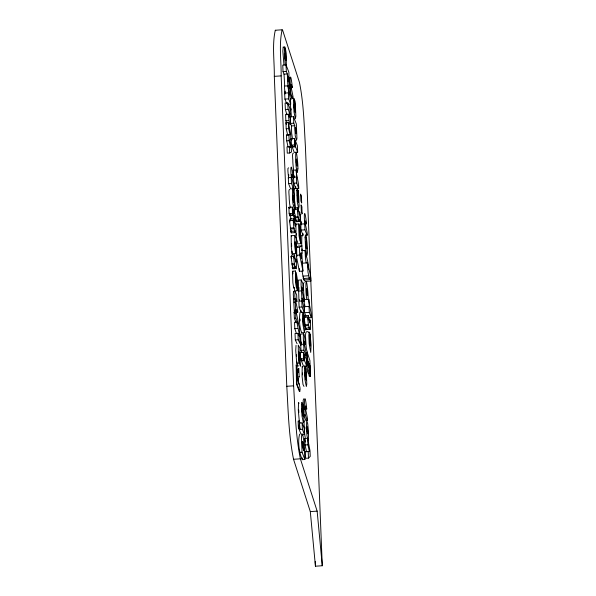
<?xml version="1.0" encoding="UTF-8"?>
<svg xmlns="http://www.w3.org/2000/svg" width="596" height="596" viewBox="0 0 596 596"><rect width="100%" height="100%" fill="white"/><g stroke="black" fill="none" stroke-linecap="round" stroke-linejoin="round"><path stroke-width="0.89" d="M284.665 93.095L285 93.959L284.419 86.07L288.129 85.824L288.717 93.721L288.375 92.849L284.665 93.095L284.925 99.107L286.691 103.637M293.269 170.165L293.85 178.055L293.515 177.191L296.421 177.005L296.756 177.869L296.175 169.979L293.269 170.165L293.59 171.879M308.087 299.669C308.676 294.64 305.413 267.44 305.964 291.474A8.635 0.715 86.3 0 0 306.463 297.121L306.672 298.671M304.325 306.679L304.66 307.543L304.072 299.654L308.81 299.348L309.399 307.238L309.056 306.374L304.325 306.679L304.586 312.691L306.053 316.469M297.188 376.188L296.674 372.463L296.644 375.249M297.031 372.738L297.359 379.868L297.791 379.846L297.397 373.446L297.099 372.44L296.607 372.768M286.84 123.327L285.856 120.809L285.581 114.35L288.27 114.171C290.364 133.847 291.176 120.764 289.768 113.322L290.103 114.179L289.842 108.181L287.786 102.899L285.097 103.071L285.372 109.5L286.899 114.819M300.093 319.054L300.086 320.939M302.418 372.962L302.41 374.854M288.762 174.606L288.747 176.043M290.304 100.873L290.669 98.571L291.168 99.301M307.26 361.496L307.231 363.277M295.676 225.698L295.988 224.118L298.946 223.925L299.497 234.817L299.646 225.407L300.391 228.916L300.794 243.704L297.717 243.898L297.583 241.432M304.854 427.131L304.817 429.016M286.043 64.942L286.326 71.431L287.309 73.956L287.764 83.991L288.382 87.254L289.194 88.543L288.889 72.228L286.043 64.942L282.765 65.158L283.04 71.647L284.024 74.172L284.672 85.466M293.5 116.704L293.783 123.193L294.767 125.719L295.221 135.746L296.495 140.388L296.935 138.339L296.346 123.99L293.5 116.704L290.222 116.913L290.498 123.402L291.481 125.927L291.638 133.169L292.561 139.226M294.126 298.454L294.089 299.788M298.872 287.346L298.901 289.768M293.97 287.235L293.761 288.181L292.874 282.876L292.539 271.932L292.792 271.165L295.482 270.994L295.974 281.863L296.182 272.469L297.113 277.915L297.329 290.766L294.521 290.945L294.342 287.659M297.471 371.286L297.702 369.974L298.805 368.589L299.155 376.672C296.376 381.373 301.39 386.327 299.788 391.363L299.356 391.393L296.517 384.107L296.167 364.864L296.637 366.004M297.911 378.631L297.896 381.246M298.142 365.676L297.903 366.361L297.248 363.18M307.268 352.504L308.192 369.609L309.369 373.99L309.793 370.69L309.227 363.284L309.995 366.622L310.516 376.434L309.898 360.513L307.268 352.504L306.299 352.564L306.865 359.366C306.739 364.089 306.389 369.937 308.542 374.005M286.378 66.871L286.11 53.461L285.514 48.812L285.909 60.695L285.201 47.68L284.612 46.719L284.359 54.37L285.38 64.867M293.91 291.794L293.567 291.243L293.306 294.193L294.417 313.056L294.119 312.289L295.571 312.192L295.869 312.967L294.804 295.348L295.02 291.153L296.659 295.02L296.935 301.464L295.482 301.554M301.71 290.349L303.185 290.259L302.91 283.815L301.271 279.949L298.313 280.135L298.946 300.235M301.271 279.949L301.055 284.143L302.12 301.762L301.822 300.987L298.864 301.181L299.118 307.186L301.181 312.46L304.139 312.267C306.18 314.569 298.976 289.358 303.662 301.263L302.187 301.36M297.151 221.608L296.57 221.22M293.955 268.654L293.374 268.267M307.029 329.528L306.448 329.141M309.637 376.21L309.182 375.949L309.108 373.372M297.084 240.859L296.398 239.041L295.929 233.706M298.805 368.589L298 370.496L297.873 372.85L296.599 364.834L296.95 384.077L299.788 391.363M301.658 332.516C299.326 327.651 299.065 318.167 300.026 312.423M303.982 386.424L302.984 384.413L302.068 376.069L302.209 366.272L302.708 367.009M291.176 235.688L291.28 246.819L292.115 253.68L295.661 253.449L295.139 241.782L296.078 253.36L296.823 256.533L296.324 238.415L294.864 235.502L291.176 235.688L291.459 235.994M294.722 235.457L294.834 246.588L295.661 253.449M298.946 223.925L299.028 235.636L299.915 240.94L300.153 231.747L300.675 243.704M295.482 270.994L295.564 282.698L296.45 288.002L296.689 278.816L297.21 290.774M275.292 30.247C271.977 45.14 274.473 61.097 274.316 76.34L286.788 386.282C288.226 410.644 288.695 435.289 293.537 459.27L310.307 511.584L315.44 566.2L322.28 565.753L305.428 147.011C304.154 125.451 303.744 103.629 299.453 82.404L282.638 30.21L282.132 29.8L275.292 30.247L275.799 30.657M282.132 29.8C278.816 44.7 281.312 60.658 281.156 75.893L293.627 385.835C295.065 410.197 295.534 434.849 300.377 458.823L317.147 511.137L322.28 565.753M309.197 332.039L308.825 335.332L309.19 343.832L310.732 352.43L311.082 345.01L310.099 334.132L310.494 346.015L309.786 333C304.213 328.031 305.718 337.284 305.711 339.891C306.21 344.019 305.696 349.01 307.633 352.608M297.076 343.736L295.311 339.973L295.035 333.514L297.94 333.32C302.582 344.995 295.482 319.873 297.449 322.049L294.543 322.235L294.819 328.664L296.234 332.94M303.297 344.324L305.517 344.183C303.416 324.485 302.612 337.627 304.02 345.054L303.684 344.197L300.727 344.384L300.98 350.373L301.867 352.631M309.361 451.507L305.346 451.597L305.636 458.287L308.49 458.1L310.248 456.409L310.002 450.703L307.633 438.298L304.78 438.485L305.063 444.974L306.515 451.693L309.361 451.507L307.916 444.787L307.633 438.298M296.465 247.131L298.313 246.073L301.867 245.843L302.187 253.337L301.77 253.293L302.954 271.046L299.401 271.277L296.368 256.176M296.741 247.429L299.401 247.258L301.867 245.843M290.043 134.659L288.896 134.875L289.142 140.686L290.587 147.413L289.41 146.772L286.989 146.929L287.257 153.15L289.678 152.993L291.466 152.047L291.22 146.303L289.835 139.844L290.93 139.628L290.684 133.906L288.36 122.448L285.938 122.605L286.207 128.781L287.622 134.823L290.043 134.659L288.628 128.624L288.36 122.448M304.385 332.561L304.847 330.095L304.452 320.201L303.751 314.263L304.146 326.146L303.431 313.131L302.85 312.17L302.47 315.463L302.835 323.971L304.385 332.561L301.427 332.754M287.987 146.728L286.721 140.842L286.475 135.031L287.622 134.823M283.04 71.647L286.326 71.431M284.024 74.172L287.309 73.956M274.316 76.34L281.156 75.893M291.958 98.713L289.902 93.438L289.649 87.448L290.505 87.396L290.841 88.253C289.433 80.825 290.237 67.683 292.338 87.381L291.474 87.441L290.625 85.265M289.902 93.438L290.766 93.378L292.822 98.66C294.789 100.828 287.689 75.722 292.338 87.381M284.925 99.107L288.635 98.869L290.692 104.151L287.913 104.33M285.372 109.5L288.062 109.329C289.351 110.498 291.057 122.687 288.27 114.171M285.856 120.809L288.546 120.63M290.498 123.402L293.783 123.193M291.481 125.927L294.767 125.719M286.207 128.781L288.628 128.624M286.475 135.031L288.896 134.875M291.161 138.674L294.335 138.466L294.871 139.844L295.147 146.273L291.973 146.474L291.437 145.104L291.161 138.674L291.697 140.053M286.721 140.842L289.142 140.686M291.437 145.104L294.61 144.895L295.147 146.273M292.219 147.108L295.609 146.892L297.665 152.166L294.275 152.39L292.219 147.108L292.137 145.275M288.971 147.517L290.587 147.413M293.046 177.437C288.404 165.777 295.497 190.884 293.53 188.716L290.625 188.902L288.568 183.62L288.308 177.638L291.213 177.452L291.548 178.308C290.14 170.881 290.945 157.746 293.046 177.437L291.593 177.534M293.776 183.21L296.681 183.017L298.738 188.299L295.832 188.485L293.776 183.21L293.515 177.191M288.568 183.62L291.474 183.434L293.53 188.716M288.889 207.289L292.226 207.073L292.763 208.451L293.038 214.88L289.708 215.096L289.172 213.718L288.889 207.289L289.433 208.667M294.916 209.673L294.841 207.907L297.963 207.699C298.462 208.511 299.863 220.885 299.468 211.774L299.989 212.697L300.168 221.757L298.969 219.164L299.073 221.533L295.951 221.734L294.737 215.253M294.588 213.591L294.208 209.434L297.329 209.233L298.112 211.237L297.963 207.699M289.172 213.718L292.502 213.502L293.038 214.88M289.872 213.89L289.954 215.73L293.232 215.514L295.296 220.796L295.013 214.366L292.956 209.084L293.232 215.514M294.893 216.914L298.015 216.713L299.073 221.533M295.273 217.883L298.387 217.682M290.17 220.796L290.096 219.03L293.806 218.784C294.305 219.596 295.705 231.971 295.311 222.859L295.839 223.783L296.011 232.835L294.811 230.25L294.916 232.619L291.206 232.857L289.462 220.557L293.18 220.319L293.962 222.323L293.806 218.784M295.37 220.252L298.492 220.051M302.999 233.535L303.081 235.368L301.017 230.093L300.764 224.111L304.69 223.85L305.025 224.714C303.617 217.287 304.422 204.145 306.523 223.843L304.951 223.947M290.148 228.037L293.858 227.799L294.916 232.619M290.528 229.006L294.238 228.767M301.017 230.093L304.951 229.84L307.007 235.115L305.435 235.219M290.625 231.375L294.342 231.136M301.986 250.596L305.085 250.395L306.061 256.846L305.927 253.777C306.888 258.932 308.84 263.872 308.482 269.31L307.514 262.858L302.574 263.179M294.282 254.783L294.431 258.321L293.649 256.31L291.012 256.481L292.755 268.781L295.392 268.61L295.288 266.241L296.488 268.833L296.309 259.781L295.787 258.858C296.182 267.969 294.782 255.595 294.282 254.783L291.645 254.954L291.72 256.72M296.19 255.289L299.736 255.058L302.954 271.046M291.697 263.961L294.335 263.79L295.392 268.61M292.077 264.929L294.707 264.758M292.174 267.299L294.811 267.127M303.006 276.127L308.765 275.747L309.443 279.628L303.684 280.008L302.112 271.389M303.111 278.526L308.87 278.153M308.356 266.241C309.22 271.165 311.201 275.844 310.821 281.029L305.063 281.401L304.474 279.882M298.693 291.057L301.65 290.863M293.947 302.165L295.4 302.068M299.118 307.186L302.083 306.992L304.139 312.267M295.959 312.565L297.411 312.468C299.438 314.748 292.271 289.708 296.935 301.464M304.586 312.691L309.317 312.386L311.373 317.668L308.221 317.869M308.028 319.776L309.831 319.665C310.225 328.776 308.825 316.401 308.326 315.589L304.72 315.82L304.794 317.594M308.326 315.589L308.475 319.128L307.692 317.117L304.087 317.348L305.83 329.655L309.436 329.417L309.331 327.048L310.531 329.64L310.352 320.588L309.831 319.665M294.119 312.289L294.372 318.286L295.825 318.197L297.888 323.472C299.922 325.774 292.725 300.563 297.411 312.468M304.772 324.835L308.378 324.596L309.436 329.417M305.145 325.803L308.75 325.565M294.819 328.664L297.724 328.478M305.249 328.173L308.855 327.934M303.587 333.834L300.511 334.147L301.062 345.248L300.727 344.384M295.311 339.973L298.216 339.78L299.982 343.549L299.512 327.331L297.449 322.049M300.98 350.373L303.945 350.18L306.001 355.454L304.519 355.551M303.446 352.266L300.377 352.467L300.652 358.896L301.189 360.275L304.258 360.073L303.982 353.644L303.446 352.266L303.722 358.695L304.258 360.073M300.652 358.896L303.722 358.695M306.56 358.583L307.529 358.524M306.865 359.366L307.834 359.299M304.608 360.699L301.434 360.9L303.498 366.182L306.672 365.974L306.396 359.552L304.332 354.27L304.608 360.699L306.672 365.974M296.041 345.322L295.728 350.396L296.644 362.39L296.838 363.269L299.207 363.113L298.678 351.454L299.617 363.024L300.369 366.197L299.863 348.079L298.268 345.121L298.373 356.252L299.207 363.113M308.922 365.646L309.89 365.586M309.182 375.949L310.151 375.89M298.723 376.702L299.155 376.672M296.517 384.107L296.95 384.077M299.475 384.174L299.05 384.204L298.186 381.984M286.788 386.282L293.627 385.835M306.746 408.983C304.645 389.285 303.841 402.419 305.249 409.854L304.914 408.99L303.513 409.079L303.774 415.069L305.83 420.344L307.231 420.255C309.197 422.43 302.098 397.316 306.746 408.983L305.346 409.072L304.78 407.619M303.774 415.069L305.174 414.972L307.231 420.255M300.086 422.944L299.185 421.014L298.112 421.089L298.387 427.511L298.924 428.889L300.004 428.822L298.298 410.197L298.551 402.553L299.05 403.283M299.699 423.041L302.12 422.884L304.183 428.166L304.459 434.588L302.038 434.745M298.387 427.511L299.468 427.444L300.004 428.822M304.459 434.588L302.403 429.314L299.17 429.522L300.935 434.044M305.063 444.974L307.916 444.787M299.46 452.386L302.045 452.215L304.884 459.501L302.299 459.672C298.916 452.781 297.642 440.392 299.676 434.119M293.537 459.27L300.377 458.823M310.307 511.584L317.147 511.137M305.346 451.597L306.515 451.693M294.685 188.463L294.178 190.713L294.394 198.2M303.573 398.866L303.155 400.646L303.617 408.141M307.871 439.945L308.296 440.355L308.557 438.976L308.415 430.893L307.707 423.674L306.664 420.173L306.486 429.723A8.635 0.715 86.3 0 0 306.985 435.363L307.64 439.207M283.711 47.546L283.212 46.816L282.854 51.323L283.979 64.957M302.284 235.956L301.785 235.226L301.732 246.357M293.381 153.068C291.675 153.008 293.113 160.13 292.845 162.142A8.635 0.715 86.3 0 0 293.336 167.781L293.552 169.331M289.723 189.342C288.017 189.282 289.447 196.412 289.179 198.416A8.635 0.715 86.3 0 0 289.678 204.055L290.334 207.9M304.191 282.556C302.485 282.497 303.915 289.619 303.647 291.63A8.635 0.715 86.3 0 0 304.146 297.27L304.578 300.101M304.928 420.783C303.215 420.724 304.653 427.853 304.385 429.858A8.635 0.715 86.3 0 0 304.884 435.497L305.316 438.328M289.887 77.629C288.27 76.936 289.984 86.621 289.984 88.312L289.649 87.448M288.553 167.811C286.937 167.126 288.65 176.811 288.643 178.502L288.308 177.638M301.002 214.284C299.393 213.591 301.099 223.284 301.099 224.968L300.764 224.111M306.523 223.843C301.874 212.176 308.974 237.29 307.007 235.115M294.841 207.907L295.415 209.382M294.208 209.434L294.729 210.775M289.954 215.73L291.131 218.747M290.096 219.03L290.669 220.505M289.462 220.557L289.984 221.898M308.765 275.747L307.983 272.163L307.514 262.858M310.821 281.029L309.339 277.229L309.443 279.628M291.012 256.481L291.794 258.485M303.185 290.259C298.522 278.503 305.688 303.543 303.662 301.263M305.517 344.183C300.868 332.516 307.968 357.63 306.001 355.454M294.372 318.286L296.137 322.816M297.21 378.363L297.791 379.846M295.772 208.295C294.431 204.413 292.286 171.179 292.465 198.207A8.635 0.715 86.3 0 0 292.964 203.847L294.275 208.831L294.394 199.377M306.247 263.045L305.443 258.552L305.085 250.395M302.373 263.298L301.934 261.696M296.48 234.995L296.279 233.468M285.938 122.605L286.296 124.37M304.78 438.485L305.457 442.031M288.129 85.824C288.382 92.089 290.751 97.9 290.692 104.151M296.175 169.979C296.421 176.237 298.797 182.048 298.738 188.299M308.81 299.348C309.063 305.606 311.432 311.417 311.373 317.668M291.437 116.712L290.334 103.868M296.517 356.602L296.339 354.762M294.148 177.534L293.932 175.246M290.967 108.621L291.124 109.977M292.524 253.591L292.629 254.447M301.941 248.882L302.127 250.596M294.737 312.855L294.543 310.158M307.938 363.202L308.139 365.504M307.692 317.117L308.378 324.596M297.329 209.233L298.015 216.713M293.18 220.319L293.858 227.799M293.649 256.31L294.335 263.79M297.225 370.079L297.329 371.323M291.697 246.275L291.533 243.749M304.742 304.735L304.824 305.942M285.082 91.151L285.164 92.35M298.849 412.603L298.723 409.996M301.278 223.642L301.181 221.623M299.304 299.661L299.371 300.734M301.241 343.914L301.144 341.903M292.792 271.165L292.934 273.862M309.056 306.374L309.317 312.386M304.69 223.85L304.951 229.84M303.58 277.602L303.655 279.204M305.763 328.076L305.83 329.655M297.665 152.166L297.389 145.744L295.333 140.462L295.609 146.892M301.822 300.987L302.083 306.992M303.684 344.197L303.945 350.18M296.421 177.005L296.681 183.017M299.401 247.258L299.736 255.058M308.199 451.418L308.49 458.1M294.335 138.466L294.61 144.895M295.75 186.637L295.832 188.485M299.281 268.543L299.401 271.277M301.099 310.62L301.181 312.46M304.914 408.99L305.174 414.972M290.505 87.396L290.766 93.378M295.847 219.365L295.914 220.945M301.114 358.434L301.189 360.275M304.884 459.501L303.804 440.615L302.947 435.78L302.008 433.687L301.472 436.779L302.045 452.215M288.375 92.849L288.635 98.869M302.12 422.884L302.403 429.314M291.213 177.452L291.474 183.434M297.94 333.32L298.216 339.78M287.786 102.899L288.062 109.329M292.226 207.073L292.502 213.502M289.41 146.772L289.678 152.993M298.373 368.619L298.492 371.315M302.224 457.899L302.299 459.672M295.571 312.192L295.825 318.197M291.101 230.488L291.206 232.857M292.688 267.202L292.755 268.781M299.185 421.014L299.468 427.444M289.626 213.256L289.708 215.096M298.767 425.216L298.924 428.889M315.247 561.559L315.44 566.2M301.293 253.039L301.375 255.438M296.786 361.571L296.838 363.269M292.033 251.132L292.115 253.68M293.478 100.672L293.999 112.018L295.378 118.753L295.839 116.287L295.452 106.393L294.744 100.456L295.139 112.339L294.431 99.323L293.843 98.362L293.478 100.672M296.756 190.541L297.277 201.895L298.663 208.63L299.125 206.156L298.73 196.263L298.03 190.333L298.417 202.208L297.709 189.2L297.128 188.239L296.756 190.541M297.881 168.81L297.367 172.594L296.242 167.588A8.635 0.715 86.3 0 1 295.75 161.948C295.162 138.995 298.291 163.304 297.881 168.81M301.464 404.647L301.986 415.993L303.371 422.728L303.833 420.262L303.439 410.368L302.738 404.431L303.133 416.313L302.418 403.298L301.837 402.337L301.464 404.647M305.077 237.297L305.599 248.644L306.977 255.379L307.447 252.913L307.052 243.019L306.344 237.081L306.739 248.964L306.031 235.949L305.443 234.988L305.077 237.297M304.429 368.41L304.951 379.764L306.329 386.499L306.791 384.033L306.404 374.139L305.696 368.201L306.091 380.084L305.383 367.069L304.794 366.108L304.429 368.41M302.254 441.889L302.381 446.709L303.93 450.695C304.161 450.241 303.275 439.021 302.254 441.889M296.421 249.061L296.354 249.821L295.653 242.997L296.421 249.061M299.959 358.725L299.892 359.485L299.192 352.668L299.959 358.725M284.821 53.416L285.372 59.585L284.821 53.416M294.051 105.052L294.61 111.221L294.051 105.052M297.329 194.929L297.888 201.098L297.329 194.929M305.651 241.678L306.21 247.847L305.651 241.678M303.051 318.86L303.61 325.036L303.051 318.86M302.038 409.027L302.597 415.203L302.038 409.027M305.003 372.798L305.562 378.967L305.003 372.798M309.406 338.729L309.965 344.898L309.406 338.729M309.13 366.51L308.974 367.434L308.274 364.394L308.348 361.169L309.13 366.51M287.801 75.93C287.853 86.681 290.11 80.184 287.801 75.93M295.258 127.686C295.311 138.436 297.568 131.939 295.258 127.686M293.992 201.344L293.798 202.364L292.979 198.729L293.061 195.22L293.992 201.344M297.277 165.092L297.084 166.113L296.264 162.477L296.346 158.968L297.277 165.092M307.491 294.618L307.298 295.638L306.478 292.003L306.56 288.494L307.491 294.618M308.013 432.86L307.819 433.881L307 430.252L307.082 426.743L308.013 432.86M301.218 253.203L300.31 253.136L301.442 258.284L301.218 253.203M301.39 196.144L300.6 194.117L300.891 200.986L301.68 203.012L301.39 196.144M301.852 206.916L301.062 204.89L301.36 211.759L302.15 213.785L301.852 206.916"/></g></svg>
